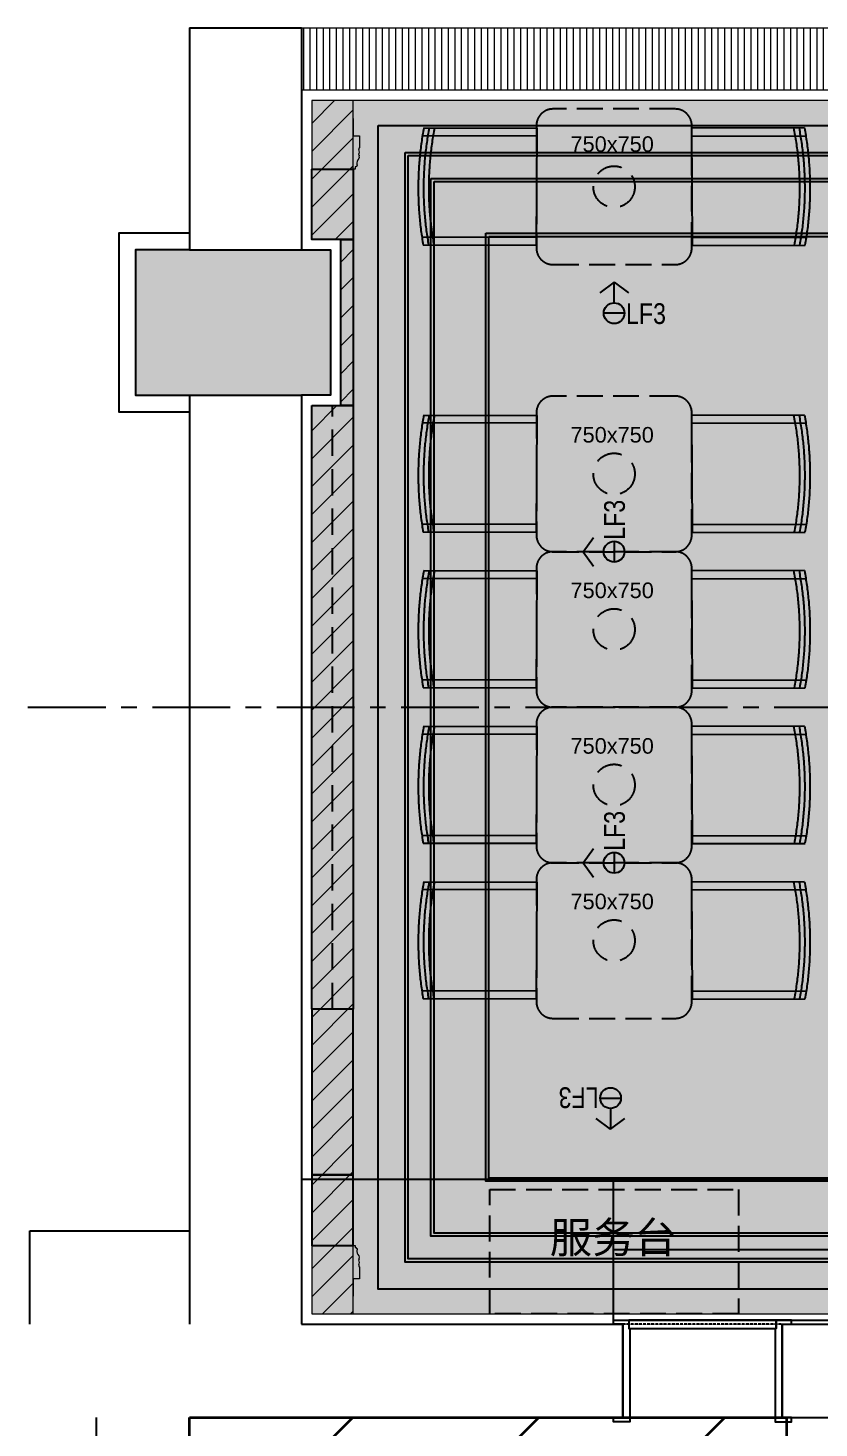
# Model space of a CAD drawing. Header units: millimetres. Extents: x 6321 to 120763, y -355 to 15211.
# Drawn here: x 6321 to 10137, y 6829 to 13579 of the extents above; entities that cross this region are included whole.
import ezdxf

# ---------------------------------------------------------------- set-up
doc = ezdxf.new("R2010")
doc.units = ezdxf.units.MM
for name, pattern in [('ACAD_ISO02W100', [15, 12, -3]), ('CENTER', [2, 1.25, -0.25, 0.25, -0.25]), ('DASH', [0.35, 0.25, -0.1]), ('DASHED', [19.05, 12.7, -6.35]), ('HIDDEN2', [0.1875, 0.125, -0.0625])]:
    doc.linetypes.add(name, pattern=pattern)
for name, color, linetype in [('0-LIGHT-RC', 1, 'Continuous'), ('0-LIGHT-TXT', 90, 'Continuous'), ('A-LOL061W1', 252, 'Continuous'), ('D-BASE-INTWALL', 1, 'Continuous'), ('D-BASE-WALL', 4, 'Continuous'), ('FURN', 1, 'Continuous'), ('I-FC-HATCH', 8, 'Continuous'), ('I-GRID', 252, 'CENTER'), ('I-PL-FURN', 1, 'DASH'), ('I-PL-IDS-MILL', 40, 'Continuous'), ('I-PL-LIGHT', 1, 'HIDDEN2'), ('I-RCP', 2, 'Continuous'), ('I-RCP-COVER', 10, 'Continuous'), ('I-stairs', 2, 'Continuous'), ('ID-TEXT-HEADING-3', 3, 'Continuous'), ('I—平面—装饰面层线', 4, 'Continuous'), ('I—平面—门', 1, 'Continuous'), ('P-平面活动家具', 1, 'Continuous')]:
    doc.layers.add(name, color=color, linetype=linetype)
for name, color, linetype, lineweight in [('_ACM-A-HACH', 251, 'Continuous', 9), ('_ACM-A-WALL-HACH', 251, 'Continuous', 9), ('I-PL-WALL-FHINISH', 73, 'Continuous', 13), ('I-SCOPE', 252, 'Continuous', 35), ('I-WALL', 6, 'Continuous', 13)]:
    doc.layers.add(name, color=color, linetype=linetype, lineweight=lineweight)
doc.styles.add('Arial', font='ARIALUNI.ttf')
doc.styles.add('I-CEILING$0$ar', font='arial.ttf', dxfattribs={"width": 0.8})
doc.styles.add('I-CEILING$0$I-CEILING$0$ar', font='arial.ttf', dxfattribs={"width": 0.8})

# ---------------------------------------------------------------- blocks, each defined once
blk = doc.blocks.new('*U5')
at = {"layer": 'I—平面—装饰面层线'}
for points in [[(-1125, 470), (-1170, 470), (-1170, 490), (-1095, 490), (-1095, 450), (-1090, 450), (-1090, 0), (-1170, 0), (-1170, 20), (-1125, 20), (-1125, 470)], [(-355, 470), (-310, 470), (-310, 490), (-385, 490), (-385, 450), (-390, 450), (-390, 0), (-310, 0), (-310, 20), (-355, 20), (-355, 470)]]:
    blk.add_lwpolyline(points, dxfattribs=at)
at = {"layer": 'I—平面—门'}
blk.add_lwpolyline([(-1095, 450), (-385, 450), (-385, 490), (-1095, 490)], close=True, dxfattribs=at)
blk = doc.blocks.new('091116-BRASSERIE$0$Floor_03$0$Y_03_Floor$0$3rd-Floor-rest$0$A$C41AE3FBC')
at = {"layer": 'I-PL-FURN', "ltscale": 500}
for p, q in [((-9.62, -6), (-9.62, 15.76)), ((9.62, -6.06), (9.62, 15.7))]:
    blk.add_line(p, q, dxfattribs=at)
blk.add_lwpolyline([(11.12, 15.38), (11.12, -6.06), (-11.12, -6), (-11.12, 15.44)], dxfattribs=at)
for centre, radius, start, end in [((-0.15, -45.9), 62.31, 79.5796, 100.1371), ((-0.15, -45.25), 60.66, 79.2974, 100.4193), ((-0.14, -44.6), 59.02, 78.9991, 100.7176)]:
    blk.add_arc(centre, radius, start, end, dxfattribs=at)
blk = doc.blocks.new('K_09291619781205193186')
at = {"layer": '0-LIGHT-RC'}
for p, q in [((0, 150), (-69.1, 98.8)), ((0, 50), (0, 150)), ((0, 150), (69.1, 98.8)), ((50, 0), (-50, 0))]:
    blk.add_line(p, q, dxfattribs=at)
blk.add_circle((0, 0), 50, dxfattribs=at)
at = {"layer": '0-LIGHT-TXT', "style": 'I-CEILING$0$ar', "width": 0.8}
blk.add_text('LF3', height=100, dxfattribs=at).set_placement((57.6, -52))
blk = doc.blocks.new('I-CEILING$0$K_09291619781205193186')
at = {"layer": '0-LIGHT-RC'}
for p, q in [((0, 150), (-69.1, 98.8)), ((0, 50), (0, 150)), ((0, 150), (69.1, 98.8)), ((50, 0), (-50, 0))]:
    blk.add_line(p, q, dxfattribs=at)
blk.add_circle((0, 0), 50, dxfattribs=at)
at = {"layer": '0-LIGHT-TXT', "style": 'I-CEILING$0$I-CEILING$0$ar', "width": 0.8}
blk.add_text('LF3', height=100, dxfattribs=at).set_placement((57.6, -52))

msp = doc.modelspace()

# ---------------------------------------------------------------- hatches: boundary and pattern name
at = {"layer": '_ACM-A-HACH'}
h = msp.add_hatch(dxfattribs=at)
h.set_pattern_fill('ANSI31', color=256, scale=30)
h.set_pattern_definition([(45, (408674.82, 566319.31), (-67.351921, 67.351921), [])])
h.paths.add_polyline_path([(7690.2, 12559.4), (7830.2, 12559.4), (7830.2, 11759.4), (7690.2, 11759.4), (7690.2, 7379.4), (7890.2, 7379.4), (7890.2, 13229.4), (7690.2, 13229.4)])
h = msp.add_hatch(dxfattribs=at)
h.set_pattern_fill('AR-SAND', color=256, scale=2.5)
h.set_pattern_definition([(37.5, (-40989.79, -59060.63), (-4.00008, 122.35331), [0, -96.52, 0, -107.95, 0, -103.1875]), (7.5, (-40989.8, -59060.63), (112.38082, 179.20628), [0, -52.07, 0, -86.995, 0, -33.3375]), (327.5, (-41067.9, -59060.63), (197.74809, 0.3593), [0, -31.75, 0, -114.3, 0, -149.225]), (317.5, (-41067.9, -59060.63), (190.8891, 55.73233), [0, -15.875, 0, -74.93, 0, -85.725])])
h.paths.add_polyline_path([(8545.2, 12574.4), (24265.2, 12574.4), (24265.2, 8034.4), (8545.2, 8034.4)], flags=16)
h.paths.add_polyline_path([(8140.2, 12979.4), (24670.2, 12979.4), (24670.2, 7629.4), (8140.2, 7629.4)])
at = {"layer": '_ACM-A-WALL-HACH'}
h = msp.add_hatch(dxfattribs=at)
h.set_pattern_fill('ANSI31', color=256, scale=10, angle=45)
h.set_pattern_definition([(90, (-40989.794, -59060.632), (-31.75, 0), [])])
h.paths.add_polyline_path([(10360.2, 13279.4), (7640.2, 13279.4), (7640.2, 13579.4), (10360.2, 13579.4)])
at = {"layer": 'A-LOL061W1'}
msp.add_hatch(color=256, dxfattribs=at).paths.add_polyline_path([(7100.2, 12509.4), (6840.2, 12509.4), (6840.2, 11809.4), (7100.2, 11809.4), (7640.2, 11809.4), (7780.2, 11809.4), (7780.2, 12509.4), (7640.2, 12509.4)])
at = {"layer": 'I-FC-HATCH'}
h = msp.add_hatch(dxfattribs=at)
h.set_pattern_fill('鱼骨拼', color=256, pattern_type=2)
h.set_pattern_definition([(45.200644, (-40479.794, -55298.984), (38760.000017, 38961.583594), [189.564, -159043.793]), (44.941387, (-40479.794, -55433.494), (136679.9998876, 136365.542449), [380.842, -319526.584]), (45.027546, (-40479.794, -55568.004), (42839.9999958, 42857.7419636), [570.404, -478569.291]), (134.799355, (-40479.794, -55298.984), (-38759.99961, 38961.584), [189.564, -159043.793]), (135.058612, (-40479.794, -55433.494), (-136679.9984596, 136365.5438806), [380.842, -319526.584]), (134.972453, (-40479.794, -55568.004), (-42839.9996218, 42857.7423374), [570.404, -478569.291]), (134.799355, (-39459.794, -55298.984), (-38759.99961, 38961.584), [189.564, -159043.793]), (135.058612, (-39459.794, -55433.494), (-136679.9984596, 136365.5438806), [380.842, -319526.584]), (134.972453, (-39459.794, -55568.004), (-42839.9996218, 42857.7423374), [570.404, -478569.291]), (45.200644, (-39459.794, -55298.984), (38760.000017, 38961.583594), [189.564, -159043.793]), (44.941387, (-39459.794, -55433.494), (136679.9998876, 136365.542449), [380.842, -319526.584]), (45.027546, (-39459.794, -55568.004), (42839.9999958, 42857.7419636), [570.404, -478569.291]), (90, (-40989.8, -59060.6), (-2040, 1e-13), []), (135.04739, (-40882.937, -59060.63), (-46919.999863, 46753.900425), [150.994, -126683.954]), (134.909326, (-40749.365, -59060.632), (-81599.998658, 81819.326883), [340.557, -285727.087]), (135.055426, (-40613.365, -59060.632), (-89759.999261, 89611.641967), [531.836, -446210.537]), (134.98814, (-40479.8, -59060.63), (-38759.99991, 38961.58363), [721.4, -59876.058]), (134.98814, (-40479.8, -58926.12), (-38759.99991, 38961.58363), [721.4, -59876.058]), (134.98814, (-40479.8, -58791.61), (-38759.99991, 38961.58363), [721.4, -59876.058]), (134.98814, (-40479.8, -58657.1), (-38759.99991, 38961.58363), [721.4, -59876.058]), (134.98814, (-40479.8, -58522.59), (-38759.99991, 38961.58363), [721.4, -59876.058]), (134.98814, (-40479.8, -58388.08), (-38759.99991, 38961.58363), [721.4, -59876.058]), (134.98814, (-40479.8, -58253.57), (-38759.99991, 38961.58363), [721.4, -59876.06]), (134.98814, (-40479.8, -58119.06), (-4080, 3896.15837), [721.4, -59876.06]), (134.98814, (-40479.8, -57984.55), (-38759.99991, 38961.58363), [721.4, -59876.06]), (134.98814, (-40479.8, -57850.04), (-38759.99991, 38961.58363), [721.4, -59876.06]), (134.98814, (-40479.8, -57715.53), (-4080, 3896.15837), [721.4, -59876.06]), (134.98814, (-40479.8, -57581.02), (-38759.99991, 38961.58363), [721.4, -59876.06]), (134.98814, (-40479.8, -57446.51), (-38759.99991, 38961.58363), [721.4, -59876.06]), (134.98814, (-40479.8, -57312), (-38759.99991, 38961.58363), [721.4, -59876.06]), (135.249761, (-40479.794, -57177.488), (-161159.9990822, 159742.4935341), [718.125, -602507.151]), (134.98814, (-40479.8, -57047.62), (-4080, 3896.15837), [721.4, -59876.06]), (134.98814, (-40479.8, -56913.1), (-4080, 3896.15837), [721.4, -59876.06]), (134.98814, (-40479.8, -56778.6), (-38759.99991, 38961.58363), [721.4, -59876.06]), (134.98814, (-40479.8, -56644.09), (-38759.99991, 38961.58363), [721.4, -59876.06]), (134.98814, (-40479.8, -56509.58), (-38759.99991, 38961.58363), [721.4, -59876.06]), (134.98814, (-40479.8, -56375.07), (-4080, 3896.15837), [721.4, -59876.06]), (134.98814, (-40479.8, -56240.56), (-4080, 3896.15837), [721.4, -59876.06]), (134.98814, (-40479.8, -56106.04), (-4080, 3896.15837), [721.4, -59876.06]), (134.98814, (-40479.8, -55971.53), (-4080, 3896.15837), [721.4, -59876.06]), (134.98814, (-40479.8, -55837.02), (-4080, 3896.15837), [721.4, -59876.06]), (134.98814, (-40479.8, -55702.51), (-38759.99991, 38961.58363), [721.4, -59876.06]), (44.95261, (-39056.65, -59060.63), (42840.00006, 42857.741943), [150.994, -126683.954]), (45.090673, (-39190.222, -59060.632), (81599.999943, 81819.325601), [340.557, -285727.087]), (44.944574, (-39326.222, -59060.632), (89759.9994172, 89611.6418105), [531.836, -446210.537]), (90, (-38949.8, -59060.6), (-2040, 1e-13), []), (135.04739, (-39862.937, -59060.63), (-42839.99991, 42857.742092), [150.994, -126683.954]), (134.909326, (-39729.365, -59060.632), (-81599.998658, 81819.326883), [340.557, -285727.087]), (135.055426, (-39593.365, -59060.632), (-89759.999261, 89611.641967), [531.836, -446210.537]), (44.95261, (-40076.65, -59060.63), (46920.000026, 46753.90026), [150.994, -126683.954]), (45.090673, (-40210.222, -59060.632), (81599.999943, 81819.325601), [340.557, -285727.087]), (44.944574, (-40346.222, -59060.632), (89759.9994172, 89611.6418105), [531.836, -446210.537]), (45.01186, (-39459.8, -59060.63), (38759.99998, 38961.58356), [721.4, -59876.06]), (45.01186, (-39459.8, -58926.12), (38759.99998, 38961.58356), [721.4, -59876.06]), (45.01186, (-39459.8, -58791.61), (38759.99998, 38961.58356), [721.4, -59876.06]), (45.01186, (-39459.8, -58657.1), (38759.99998, 38961.58356), [721.4, -59876.06]), (45.01186, (-39459.8, -58522.59), (38759.99998, 38961.58356), [721.4, -59876.06]), (45.01186, (-39459.8, -58388.08), (38759.99998, 38961.58356), [721.4, -59876.06]), (45.01186, (-39459.8, -58253.57), (38759.99998, 38961.58356), [721.4, -59876.06]), (45.01186, (-39459.8, -58119.06), (38759.99998, 38961.58356), [721.4, -59876.06]), (45.01186, (-39459.8, -57984.55), (38759.99998, 38961.58356), [721.4, -59876.06]), (45.01186, (-39459.8, -57850.04), (38759.99998, 38961.58356), [721.4, -59876.06]), (45.01186, (-39459.8, -57715.53), (38759.99998, 38961.58356), [721.4, -59876.06]), (45.01186, (-39459.8, -57581.02), (38759.99998, 38961.58356), [721.4, -59876.06]), (45.01186, (-39459.8, -57446.51), (38759.99998, 38961.58356), [721.4, -59876.06]), (45.01186, (-39459.8, -57312), (38759.99998, 38961.58356), [721.4, -59876.06]), (44.750239, (-39459.794, -57177.488), (267240.0000416, 264938.768539), [718.125, -602507.151]), (45.01186, (-39459.8, -57047.62), (38759.99998, 38961.58356), [721.4, -59876.06]), (45.01186, (-39459.8, -56913.1), (38759.99998, 38961.58356), [721.4, -59876.06]), (45.01186, (-39459.8, -56778.6), (38759.99998, 38961.58356), [721.4, -59876.06]), (45.01186, (-39459.8, -56644.09), (38759.99998, 38961.58356), [721.4, -59876.06]), (45.01186, (-39459.8, -56509.58), (38759.99998, 38961.58356), [721.4, -59876.06]), (45.01186, (-39459.8, -56375.07), (38759.99998, 38961.58356), [721.4, -59876.06]), (45.01186, (-39459.8, -56240.56), (38759.99998, 38961.58356), [721.4, -59876.06]), (45.01186, (-39459.8, -56106.04), (38759.99998, 38961.58356), [721.4, -59876.06]), (45.01186, (-39459.8, -55971.53), (38759.99998, 38961.58356), [721.4, -59876.06]), (45.01186, (-39459.8, -55837.02), (38759.99998, 38961.58356), [721.4, -59876.06]), (45.01186, (-39459.8, -55702.51), (38759.99998, 38961.58356), [721.4, -59876.06]), (134.98814, (-39459.8, -59060.63), (-4080, 3896.15837), [721.4, -59876.06]), (134.98814, (-39459.8, -58926.12), (-38759.99991, 38961.58363), [721.4, -59876.06]), (134.98814, (-39459.8, -58791.61), (-4080, 3896.15837), [721.4, -59876.06]), (134.98814, (-39459.8, -58657.1), (-38759.99991, 38961.58363), [721.4, -59876.06]), (134.98814, (-39459.8, -58522.59), (-38759.99991, 38961.58363), [721.4, -59876.06]), (134.98814, (-39459.8, -58388.08), (-4080, 3896.15837), [721.4, -59876.06]), (134.98814, (-39459.8, -58253.57), (-4080, 3896.15837), [721.4, -59876.06]), (134.98814, (-39459.8, -58119.06), (-4080, 3896.15837), [721.4, -59876.06]), (134.98814, (-39459.8, -57984.55), (-4080, 3896.15837), [721.4, -59876.06]), (134.98814, (-39459.8, -57850.04), (-38759.99991, 38961.58363), [721.4, -59876.06]), (134.98814, (-39459.8, -57715.53), (-4080, 3896.15837), [721.4, -59876.06]), (134.98814, (-39459.8, -57581.02), (-38759.99991, 38961.58363), [721.4, -59876.06]), (134.98814, (-39459.8, -57446.51), (-4080, 3896.15837), [721.4, -59876.06]), (134.98814, (-39459.8, -57312), (-4080, 3896.15837), [721.4, -59876.06]), (135.249761, (-39459.794, -57177.488), (-161159.9990822, 159742.4935341), [718.125, -602507.151]), (134.98814, (-39459.8, -57047.62), (-4080, 3896.15837), [721.4, -59876.06]), (134.98814, (-39459.8, -56913.1), (-4080, 3896.15837), [721.4, -59876.06]), (134.98814, (-39459.8, -56778.6), (-38759.99991, 38961.58363), [721.4, -59876.06]), (134.98814, (-39459.8, -56644.09), (-38759.99991, 38961.58363), [721.4, -59876.06]), (134.98814, (-39459.8, -56509.58), (-38759.99991, 38961.58363), [721.4, -59876.06]), (134.98814, (-39459.8, -56375.07), (-4080, 3896.15837), [721.4, -59876.06]), (134.98814, (-39459.8, -56240.56), (-4080, 3896.15837), [721.4, -59876.06]), (134.98814, (-39459.8, -56106.04), (-4080, 3896.15837), [721.4, -59876.06]), (134.98814, (-39459.8, -55971.53), (-4080, 3896.15837), [721.4, -59876.06]), (45.01186, (-40479.8, -59060.63), (4080, 3896.15836), [721.4, -59876.058]), (45.01186, (-40479.8, -58926.12), (38759.99998, 38961.58356), [721.4, -59876.058]), (45.01186, (-40479.8, -58791.61), (4080, 3896.15836), [721.4, -59876.058]), (45.01186, (-40479.8, -58657.1), (38759.99998, 38961.58356), [721.4, -59876.058]), (45.01186, (-40479.8, -58522.59), (38759.99998, 38961.58356), [721.4, -59876.058]), (45.01186, (-40479.8, -58388.08), (38759.99998, 38961.58356), [721.4, -59876.058]), (45.01186, (-40479.8, -58253.57), (38759.99998, 38961.58356), [721.4, -59876.06]), (45.01186, (-40479.8, -58119.06), (4080, 3896.15836), [721.4, -59876.06]), (45.01186, (-40479.8, -57984.55), (38759.99998, 38961.58356), [721.4, -59876.06]), (45.01186, (-40479.8, -57850.04), (38759.99998, 38961.58356), [721.4, -59876.06]), (45.01186, (-40479.8, -57715.53), (4080, 3896.15836), [721.4, -59876.06]), (45.01186, (-40479.8, -57581.02), (38759.99998, 38961.58356), [721.4, -59876.06]), (45.01186, (-40479.8, -57446.51), (38759.99998, 38961.58356), [721.4, -59876.06]), (45.01186, (-40479.8, -57312), (38759.99998, 38961.58356), [721.4, -59876.06]), (44.750239, (-40479.794, -57177.488), (161159.9999187, 159742.4926903), [718.125, -602507.151]), (45.01186, (-40479.8, -57047.62), (4080, 3896.15836), [721.4, -59876.06]), (45.01186, (-40479.8, -56913.1), (4080, 3896.15836), [721.4, -59876.06]), (45.01186, (-40479.8, -56778.6), (38759.99998, 38961.58356), [721.4, -59876.06]), (45.01186, (-40479.8, -56644.09), (38759.99998, 38961.58356), [721.4, -59876.06]), (45.01186, (-40479.8, -56509.58), (38759.99998, 38961.58356), [721.4, -59876.06]), (45.01186, (-40479.8, -56375.07), (4080, 3896.15836), [721.4, -59876.06]), (45.01186, (-40479.8, -56240.56), (4080, 3896.15836), [721.4, -59876.06]), (45.01186, (-40479.8, -56106.04), (4080, 3896.15836), [721.4, -59876.06]), (45.01186, (-40479.8, -55971.53), (4080, 3896.15836), [721.4, -59876.06]), (45.01186, (-40479.8, -55837.02), (4080, 3896.15836), [721.4, -59876.06]), (45.01186, (-40479.8, -55702.51), (38759.99998, 38961.58356), [721.4, -59876.06]), (134.98814, (-39459.8, -55837.02), (-4080, 3896.15837), [721.4, -59876.06]), (134.98814, (-39459.8, -55702.51), (-38759.99991, 38961.58363), [721.4, -59876.06]), (90, (-40479.8, -59060.6), (-2040, 1e-13), []), (90, (-39459.8, -59060.6), (-2040, 1e-13), []), (90, (-39969.8, -59060.6), (-2040, 1e-13), [])])
h.paths.add_polyline_path([(22310.2, 13404.4), (20790.2, 13404.4), (20790.2, 13229.4), (20580.2, 13229.4), (20580.2, 11849.7), (19390.2, 11849.7), (19390.2, 12589.4), (13460.2, 12589.4), (13460.2, 11849.7), (12152.4, 11849.7), (12152.4, 13229.4), (11930.2, 13229.4), (11930.2, 13404.4), (10410.2, 13404.4), (10410.2, 13229.4), (7690.2, 13229.4), (7690.2, 12559.4), (7830.2, 12559.4), (7830.2, 11759.4), (7690.2, 11759.4), (7690.2, 7379.4), (10395.2, 7379.4), (10395.2, 7429.5), (12275.2, 7429.5), (12275.2, 7379.4), (14525.2, 7379.4), (14525.2, 7639.4), (18195.2, 7639.4), (18195.2, 7379.4), (20445.2, 7379.4), (20445.2, 7429.5), (22525.2, 7429.5), (22525.2, 7379.4), (24920.2, 7379.4), (24920.2, 7709.4), (25660.1, 7709.4), (25660.1, 7659.4), (26840.2, 7659.4), (26840.2, 10529.4), (25640.2, 10529.4), (25640.2, 8789.4), (25660.1, 8789.4), (25660.1, 8739.4), (24920.2, 8739.4), (24920.2, 8739.4), (22570.2, 8739.4), (22570.2, 13229.4), (22310.2, 13229.4)])
at = {"layer": 'I-SCOPE'}
h = msp.add_hatch(dxfattribs=at)
h.set_pattern_fill('ANSI31', color=256, scale=200)
h.set_pattern_definition([(45, (-40989.8, -59060.6), (-449.013, 449.013), [])])
h.paths.add_polyline_path([(7100.2, 6879.4), (9980.2, 6879.4), (9980.2, 4479.4), (8660.2, 4479.4), (8660.2, 3349.4), (7100.2, 3349.4)])

# ---------------------------------------------------------------- linework, layer by layer
at = {"layer": '_ACM-A-HACH'}
msp.add_lwpolyline([(7690.2, 12559.4), (7830.2, 12559.4), (7830.2, 11759.4), (7690.2, 11759.4), (7690.2, 7379.4), (7890.2, 7379.4), (7890.2, 13229.4), (7690.2, 13229.4), (7690.2, 12559.4)], dxfattribs=at)
at = {"layer": 'D-BASE-INTWALL'}
msp.add_lwpolyline([(7100.2, 12589.4), (6760.2, 12589.4), (6760.2, 11729.4), (7100.2, 11729.4)], dxfattribs=at)
at = {"layer": 'D-BASE-WALL'}
for p, q in [((7100.2, 13579.4), (7100.2, 12509.4)), ((7100.2, 13579.4), (7640.2, 13579.4)), ((7640.2, 13579.4), (7640.2, 12509.4)), ((7100.2, 12509.4), (7640.2, 12509.4)), ((7100.2, 11809.4), (7100.2, 7329.4)), ((7100.2, 11809.4), (7640.2, 11809.4)), ((7640.2, 11809.4), (7640.2, 7329.4)), ((6330.2, 7329.4), (6330.2, 7779.4)), ((6330.2, 7779.4), (7100.2, 7779.4)), ((7640.2, 7329.4), (9190.2, 7329.4)), ((9190.2, 7329.4), (9190.2, 6879.4)), ((9960.2, 7329.4), (10260.2, 7329.4)), ((9960.2, 7329.4), (9960.2, 6879.4)), ((6650.2, 6879.4), (6650.2, 2739.4)), ((7100.2, 6879.4), (7100.2, 3349.4)), ((9960.2, 6879.4), (10260.2, 6879.4)), ((9980.2, 6879.4), (9980.2, 4479.4))]:
    msp.add_line(p, q, dxfattribs=at)
for points in [[(7100.2, 12509.4), (6840.2, 12509.4), (6840.2, 11809.4), (7100.2, 11809.4)], [(7640.2, 12509.4), (7780.2, 12509.4), (7780.2, 11809.4), (7640.2, 11809.4)]]:
    msp.add_lwpolyline(points, dxfattribs=at)
at = {"layer": 'I-GRID', "ltscale": 300}
msp.add_lwpolyline([(6321.3, 10304.4), (26529.1, 10304.4)], dxfattribs=at)
at = {"layer": 'I-PL-FURN', "ltscale": 500}
for points in [[(8853.8, 12438.9), (9443.8, 12438.9, 0.414214), (9523.8, 12518.9), (9523.8, 13108.9, 0.414214), (9443.8, 13188.9), (8853.8, 13188.9, 0.414214), (8773.8, 13108.9), (8773.8, 12518.9, 0.414214)], [(8853.8, 11054.4), (9443.8, 11054.4, 0.414214), (9523.8, 11134.4), (9523.8, 11724.4, 0.414214), (9443.8, 11804.4), (8853.8, 11804.4, 0.414214), (8773.8, 11724.4), (8773.8, 11134.4, 0.414214)], [(8853.8, 10304.4), (9443.8, 10304.4, 0.414214), (9523.8, 10384.4), (9523.8, 10974.4, 0.414214), (9443.8, 11054.4), (8853.8, 11054.4, 0.414214), (8773.8, 10974.4), (8773.8, 10384.4, 0.414214)], [(8853.8, 9554.4), (9443.8, 9554.4, 0.414214), (9523.8, 9634.4), (9523.8, 10224.4, 0.414214), (9443.8, 10304.4), (8853.8, 10304.4, 0.414214), (8773.8, 10224.4), (8773.8, 9634.4, 0.414214)], [(8853.8, 8804.4), (9443.8, 8804.4, 0.414214), (9523.8, 8884.4), (9523.8, 9474.4, 0.414214), (9443.8, 9554.4), (8853.8, 9554.4, 0.414214), (8773.8, 9474.4), (8773.8, 8884.4, 0.414214)]]:
    msp.add_lwpolyline(points, format="xyb", close=True, dxfattribs=at)
msp.add_lwpolyline([(9748.8, 7379.4), (8548.8, 7379.4), (8548.8, 7979.4), (9748.8, 7979.4)], close=True, dxfattribs=at)
at = {"layer": 'I-PL-IDS-MILL'}
for points in [[(7890.2, 12559.4), (7690.2, 12559.4), (7690.2, 12899.4), (7890.2, 12899.4)], [(7830.2, 12559.4), (7890.2, 12559.4), (7890.2, 11759.4), (7830.2, 11759.4)], [(7690.2, 11759.4), (7890.2, 11759.4), (7890.2, 8849.4), (7690.2, 8849.4)], [(7690.2, 8049.4), (7890.2, 8049.4), (7890.2, 8849.4), (7690.2, 8849.4)], [(7890.2, 8049.4), (7690.2, 8049.4), (7690.2, 7709.4), (7890.2, 7709.4)]]:
    msp.add_lwpolyline(points, close=True, dxfattribs=at)
at = {"layer": 'I-PL-LIGHT', "linetype": 'DASHED', "ltscale": 10}
msp.add_line((7790.2, 8849.4), (7790.2, 11759.4), dxfattribs=at)
for centre in [(9148.8, 12813.9), (9148.8, 11429.4), (9148.8, 10679.4), (9148.8, 9929.4), (9148.8, 9179.4)]:
    msp.add_circle(centre, 100, dxfattribs=at)
at = {"layer": 'I-PL-WALL-FHINISH'}
msp.add_lwpolyline([(7888.7, 13229.4), (7890.2, 13059.4), (7920.2, 13059.4), (7920.2, 13002.4, 0.37825), (7917.2, 12997.6, -0.623496), (7915.2, 12992.8, -0.284819), (7915.2, 12969, -0.636149), (7917.2, 12961.8, -0.282378), (7916.7, 12949.5, 0.186128), (7908.1, 12921.3, -0.824383), (7907.1, 12915.3), (7907.1, 12912.9, 0.262247), (7904.1, 12909.4), (7900.1, 12909.4), (7900.1, 12899.4), (7690.2, 12899.4), (7690.2, 12559.4), (7830.2, 12559.4), (7830.2, 11759.4), (7690.2, 11759.4), (7690.2, 7709.4), (7900.1, 7709.4), (7900.1, 7699.4), (7904.1, 7699.4, 0.262247), (7907.1, 7695.8), (7907.1, 7693.4, -0.824383), (7908.1, 7687.4, 0.186128), (7916.7, 7659.2, -0.282378), (7917.2, 7646.9, -0.636149), (7915.2, 7639.8, -0.284819), (7915.2, 7615.9, -0.623496), (7917.2, 7611.1, 0.37825), (7920.2, 7606.4), (7920.2, 7549.4), (7890.2, 7549.4), (7888.7, 7379.4)], format="xyb", dxfattribs=at)
for points in [[(10250.2, 13229.4), (7888.7, 13229.4)], [(7888.7, 7379.4), (10425.2, 7379.4)]]:
    msp.add_lwpolyline(points, dxfattribs=at)
at = {"layer": 'I-RCP'}
msp.add_lwpolyline([(8010.2, 13109.4), (24800.2, 13109.4), (24800.2, 7499.4), (8010.2, 7499.4)], close=True, dxfattribs=at)
at = {"layer": 'I-RCP-COVER'}
for points in [[(8140.2, 12979.4), (24670.2, 12979.4), (24670.2, 7629.4), (8140.2, 7629.4)], [(8155.2, 12964.4), (24655.2, 12964.4), (24655.2, 7644.4), (8155.2, 7644.4)], [(8265.2, 12854.4), (24545.2, 12854.4), (24545.2, 7754.4), (8265.2, 7754.4)], [(8280.2, 12839.4), (24530.2, 12839.4), (24530.2, 7769.4), (8280.2, 7769.4)], [(8530.2, 12589.4), (24280.2, 12589.4), (24280.2, 8019.4), (8530.2, 8019.4)], [(8545.2, 12574.4), (24265.2, 12574.4), (24265.2, 8034.4), (8545.2, 8034.4)]]:
    msp.add_lwpolyline(points, close=True, dxfattribs=at)
at = {"layer": 'I-SCOPE'}
msp.add_lwpolyline([(7100.2, 6879.4), (9980.2, 6879.4), (9980.2, 4479.4), (8660.2, 4479.4), (8660.2, 3349.4), (7100.2, 3349.4)], close=True, dxfattribs=at)
at = {"layer": 'I-stairs'}
for p, q in [((7640.2, 8029.4), (25110.2, 8029.4)), ((9145.2, 7329.4), (9145.2, 8029.4)), ((9145.2, 7689.4), (12305.2, 7689.4)), ((9145.2, 7349.4), (12305.2, 7349.4))]:
    msp.add_line(p, q, dxfattribs=at)
at = {"layer": 'I-WALL'}
msp.add_lwpolyline([(10360.2, 13279.4), (7640.2, 13279.4), (7640.2, 13579.4), (10360.2, 13579.4)], close=True, dxfattribs=at)
at = {"layer": 'I—平面—门', "color": 252, "linetype": 'DASH', "ltscale": 5}
msp.add_lwpolyline([(9190.2, 6879.4), (9960.2, 6879.4), (9960.2, 7329.4), (9190.2, 7329.4)], close=True, dxfattribs=at)

# ---------------------------------------------------------------- block references
for name, p in [('I-CEILING$0$K_09291619781205193186', (9148.8, 12204.4)), ('*U5', (10315.2, 6859.4))]:
    msp.add_blockref(name, p)
for name, p, rotation in [('K_09291619781205193186', (9148.8, 11054.4), 90), ('K_09291619781205193186', (9148.8, 9554.4), 90), ('I-CEILING$0$K_09291619781205193186', (9131.7, 8420.1), 180)]:
    msp.add_blockref(name, p, dxfattribs=dict(rotation=rotation))
at = {"layer": 'P-平面活动家具', "yscale": 25.39999999990686}
for p, xscale, zscale, rotation in [((8620.7, 12814.3), 25.39999999990686, 25.39999999990686, 89.85835853881424), ((9676.9, 12814.3), -25.39999999990686, 25.39999999990687, 270.1416414611858), ((8620.7, 11429.8), 25.39999999990686, 25.39999999990686, 89.85835853881424), ((9676.9, 11429.8), -25.39999999990686, 25.39999999990687, 270.1416414611858), ((8620.7, 10679.8), 25.39999999990686, 25.39999999990686, 89.85835853881424), ((9676.9, 10679.8), -25.39999999990686, 25.39999999990687, 270.1416414611858), ((8620.7, 9929.8), 25.39999999990686, 25.39999999990686, 89.85835853881424), ((9676.9, 9929.8), -25.39999999990686, 25.39999999990687, 270.1416414611858), ((8620.7, 9179.8), 25.39999999990686, 25.39999999990686, 89.85835853881424), ((9676.9, 9179.8), -25.39999999990686, 25.39999999990687, 270.1416414611858)]:
    msp.add_blockref('091116-BRASSERIE$0$Floor_03$0$Y_03_Floor$0$3rd-Floor-rest$0$A$C41AE3FBC', p, dxfattribs=dict(at, xscale=xscale, zscale=zscale, rotation=rotation))

# ---------------------------------------------------------------- texts
at = {"layer": 'FURN', "linetype": 'ACAD_ISO02W100', "char_height": 75, "attachment_point": 1, "style": 'Arial'}
for insert in [(8938.5, 13057.1), (8938.5, 11655.6), (8938.5, 10905.6), (8938.5, 10155.6), (8938.5, 9405.6)]:
    msp.add_mtext_dynamic_manual_height_columns('750x750', width=181404.2, gutter_width=600, heights=[131.5], dxfattribs=dict(at, insert=insert))
at = {"layer": 'ID-TEXT-HEADING-3', "insert": (8838, 7823.1), "char_height": 150, "attachment_point": 1, "style": 'Arial'}
msp.add_mtext_dynamic_manual_height_columns('{\\fArial Unicode MS|b0|i0|c134|p34;服务台}', width=151170.167, gutter_width=500, heights=[109.5], dxfattribs=at)

doc.saveas('drawing.dxf')
